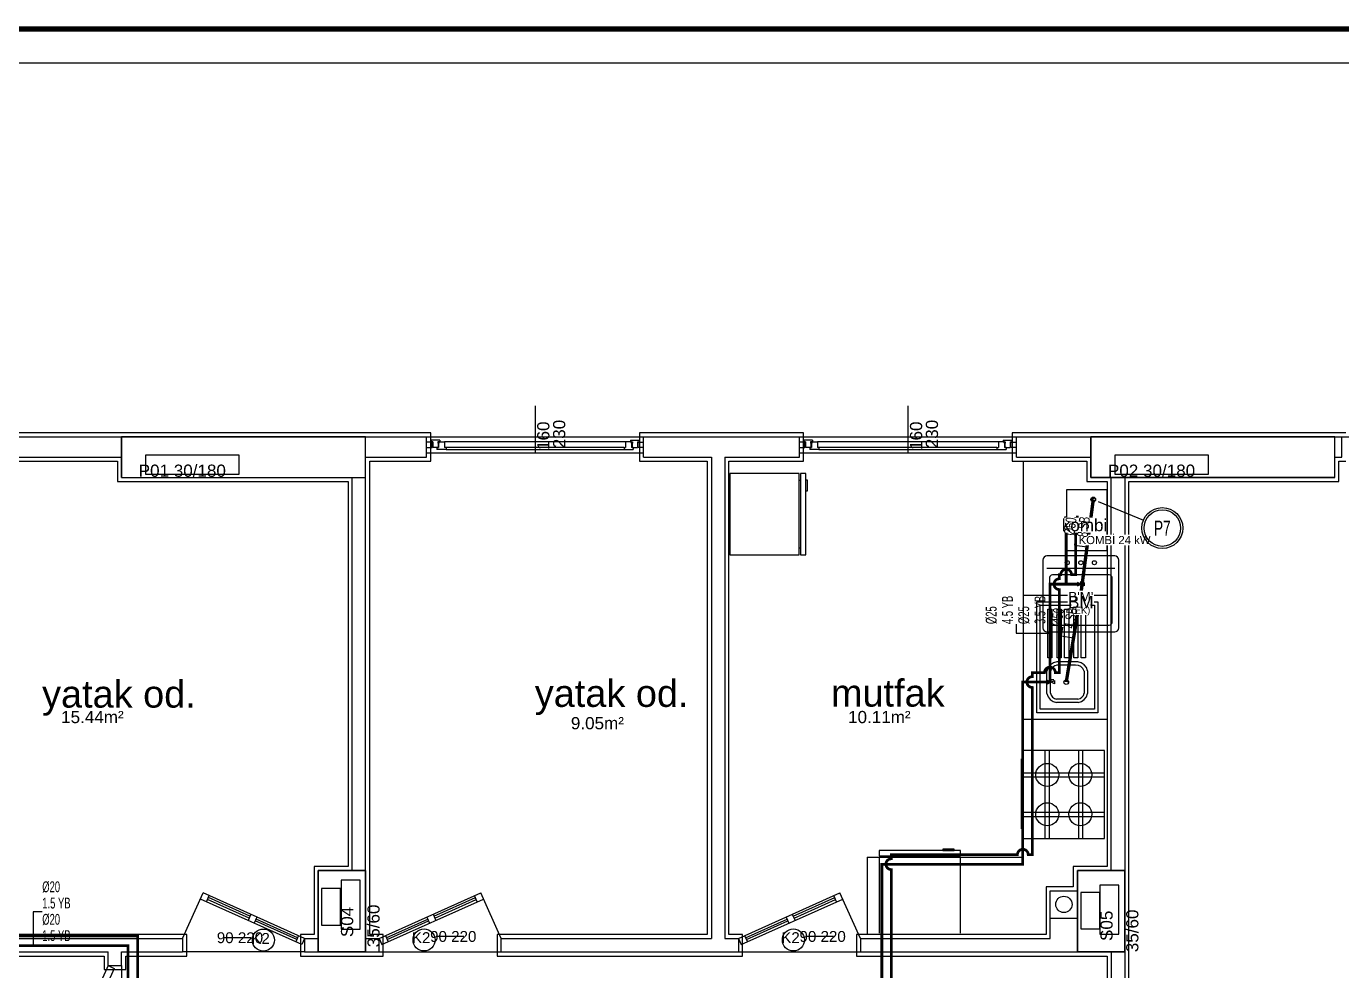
# Model space of a CAD drawing. Header units: centimetres. Extents: x -3962 to 30527, y -2 to 2802.
# Drawn here: x 8110 to 9080, y 2105 to 2802 of the extents above; entities that cross this region are included whole.
import ezdxf
from ezdxf.enums import TextEntityAlignment as Align

# ---------------------------------------------------------------- set-up
doc = ezdxf.new("R2010")
doc.units = ezdxf.units.CM
for name, pattern in [('BASMA HATTI', [31, 25, -6]), ('DASHED', [18, 12, -6]), ('PISSU HATTI', [26, 20, -6])]:
    doc.linetypes.add(name, pattern=pattern)
for name, color, linetype in [('MTY-PISSU-CAP', 211, 'CONTINUOUS'), ('MTY-PISSU-KOLON', 211, 'DASHED'), ('MTY-TEMIZSU-CAP', 101, 'CONTINUOUS'), ('MTY-VANA', 1, 'CONTINUOUS'), ('MTY-YUK-BIRIMI', 7, 'CONTINUOUS'), ('ROTAS-CIHAZ', 135, 'CONTINUOUS'), ('ROTAS-MIMARI', 8, 'CONTINUOUS'), ('ROTAS-MIMARI-KOLON', 8, 'CONTINUOUS'), ('ROTAS-MIMARI-YAZI', 8, 'CONTINUOUS'), ('ROTAS-PAFTA', 7, 'CONTINUOUS'), ('ROTAS-PISSU-BORU-TAVANDAN', 6, 'PISSU HATTI'), ('ROTAS-PISSU-KOLONNO', 211, 'CONTINUOUS'), ('ROTAS-SICAKSU-BORU', 1, 'BASMA HATTI'), ('ROTAS-SOGUKSU-BORU', 5, 'CONTINUOUS'), ('ROTAS-TEFRIS', 15, 'CONTINUOUS')]:
    doc.layers.add(name, color=color, linetype=linetype)
doc.styles.add('ANOTATIVO', font='arial.ttf')
doc.styles.add('MTY_CAP', font='wturkce.SHX', dxfattribs={"width": 0.65, "height": 20})
doc.styles.add('MTYCAPLT', font='arial.ttf', dxfattribs={"width": 0.65, "height": 1})
doc.styles.add('ROTAS', font='arial.ttf')

# ---------------------------------------------------------------- blocks, each defined once
blk = doc.blocks.new('MTY-PIS SU CAP SB')
at = {"layer": 'MTY-PISSU-CAP'}
for p, q in [((0.83, 1.17), (0, 1.17)), ((0, 1.17), (0, 0))]:
    blk.add_line(p, q, dxfattribs=at)
at = {"layer": 'MTY-PISSU-CAP', "style": 'MTY_CAP', "width": 0.65}
blk.add_attdef('PSCP_001', (0.83, 1.29), '', height=1, dxfattribs=at)
at = {"layer": 'MTY-YUK-BIRIMI', "color": 211, "style": 'MTY_CAP', "width": 0.65}
blk.add_attdef('PS_001', (0.83, 0.07), '', height=1, dxfattribs=at)
blk = doc.blocks.new('MTY-PIS SU KOLON')
at = {"layer": 'MTY-PISSU-KOLON', "linetype": 'Continuous', "lineweight": -3}
blk.add_hatch(color=256, dxfattribs=at).paths.add_polyline_path([(-2.7, -0.1, 0.848135), (0, -0.1, -0.848135), (2.7, -0.1, 0.414214), (0, 2.6, 0.414214)])
blk.add_circle((0, 0), 3.5, dxfattribs=at)
blk = doc.blocks.new('MTY-KURESEL VANA')
at = {"layer": 'MTY-VANA'}
for p, q in [((0, 0), (0, 8)), ((0, 8), (8, 8))]:
    blk.add_line(p, q, dxfattribs=at)
blk.add_lwpolyline([(-10, 5), (-10, -5), (10, 5), (10, -5), (-10, 5)], dxfattribs=at)
at = {"layer": 'MTY-VANA', "style": 'MTYCAPLT', "width": 0.65}
blk.add_attdef('CAP', text='', height=10, dxfattribs=at).set_placement((-1.1, 0), align=Align.CENTER)
blk = doc.blocks.new('MTY-TEMIZ SU CAP MB')
at = {"layer": 'MTY-TEMIZSU-CAP'}
for p, q in [((0.83, 3.1), (0, 3.1)), ((0, 3.1), (0, 0))]:
    blk.add_line(p, q, dxfattribs=at)
at = {"layer": 'MTY-TEMIZSU-CAP', "style": 'MTY_CAP', "width": 0.65}
for tag, p in [('SOCP_001', (0.83, 4.92)), ('SCCP_001', (0.83, 1.92))]:
    blk.add_attdef(tag, p, '', height=1, dxfattribs=at)
at = {"layer": 'MTY-YUK-BIRIMI', "color": 101, "style": 'MTY_CAP', "width": 0.65}
for tag, p in [('SO_001', (0.83, 3.42)), ('SC_001', (0.83, 0.42))]:
    blk.add_attdef(tag, p, '', height=1, dxfattribs=at)
blk = doc.blocks.new('MTY-KOLON NO PIS SU')
at = {"color": 6, "linetype": 'Continuous', "ltscale": 100}
blk.add_circle((0, 0), 27.5, dxfattribs=at)
at = {"color": 7, "linetype": 'Continuous', "ltscale": 100}
blk.add_circle((0, 0), 24.5, dxfattribs=at)
at = {"style": 'ANOTATIVO', "width": 0.65}
blk.add_attdef('K', text='', height=20, dxfattribs=at).set_placement((0, 0), align=Align.MIDDLE_CENTER)

msp = doc.modelspace()

# ---------------------------------------------------------------- linework, layer by layer
at = {"layer": 'ROTAS-MIMARI'}
for p, q in [((8485.24, 2522.15), (8485.24, 2487.42)), ((8760.24, 2522.15), (8760.24, 2487.42)), ((8180.24, 2502.24), (8000.24, 2502.24)), ((8000.24, 2499.24), (8180.24, 2499.24)), ((8360.24, 2502.24), (8180.24, 2502.24)), ((8408.24, 2502.24), (8360.24, 2502.24)), ((8360.24, 2499.24), (8405.24, 2499.24)), ((8405.24, 2484.24), (8405.24, 2499.24)), ((8405.24, 2484.24), (8405.24, 2499.24)), ((8405.24, 2499.24), (8565.24, 2499.24)), ((8409.24, 2495.23), (8405.24, 2495.23)), ((8408.24, 2481.24), (8408.24, 2502.24)), ((8408.54, 2496.83), (8408.54, 2495.43)), ((8414.94, 2496.83), (8408.54, 2496.83)), ((8409.74, 2495.43), (8408.54, 2495.43)), ((8409.24, 2491.23), (8409.24, 2495.23)), ((8409.74, 2495.43), (8409.74, 2491.23)), ((8413.44, 2495.43), (8413.44, 2494.43)), ((8414.94, 2495.43), (8413.44, 2495.43)), ((8413.74, 2494.43), (8413.44, 2494.43)), ((8413.74, 2494.43), (8413.74, 2491.23)), ((8414.04, 2495.43), (8418.44, 2495.43)), ((8414.04, 2495.43), (8414.04, 2494.93)), ((8414.34, 2494.93), (8414.04, 2494.93)), ((8414.34, 2494.43), (8414.04, 2494.43)), ((8414.04, 2494.43), (8414.04, 2491.23)), ((8414.34, 2494.93), (8414.34, 2494.43)), ((8414.94, 2496.83), (8414.94, 2495.43)), ((8552.04, 2495.43), (8418.44, 2495.43)), ((8418.44, 2495.43), (8418.44, 2491.23)), ((8556.44, 2495.43), (8552.04, 2495.43)), ((8552.04, 2495.43), (8552.04, 2491.23)), ((8555.54, 2496.83), (8555.54, 2495.43)), ((8555.54, 2496.83), (8561.94, 2496.83)), ((8555.54, 2495.43), (8557.04, 2495.43)), ((8556.14, 2494.93), (8556.44, 2494.93)), ((8556.14, 2494.93), (8556.14, 2494.43)), ((8556.14, 2494.43), (8556.44, 2494.43)), ((8556.44, 2495.43), (8556.44, 2494.93)), ((8556.44, 2494.43), (8556.44, 2491.23)), ((8556.74, 2494.43), (8556.74, 2491.23)), ((8556.74, 2494.43), (8557.04, 2494.43)), ((8557.04, 2495.43), (8557.04, 2494.43)), ((8560.74, 2495.43), (8560.74, 2491.23)), ((8560.74, 2495.43), (8561.94, 2495.43)), ((8561.24, 2495.23), (8565.24, 2495.23)), ((8561.24, 2491.23), (8561.24, 2495.23)), ((8561.94, 2496.83), (8561.94, 2495.43)), ((8683.24, 2502.24), (8562.24, 2502.24)), ((8562.24, 2502.24), (8562.24, 2481.24)), ((8565.24, 2499.24), (8680.24, 2499.24)), ((8565.24, 2484.24), (8565.24, 2499.24)), ((8680.24, 2484.24), (8680.24, 2499.24)), ((8680.24, 2484.24), (8680.24, 2499.24)), ((8680.24, 2499.24), (8840.24, 2499.24)), ((8684.24, 2495.23), (8680.24, 2495.23)), ((8683.24, 2481.24), (8683.24, 2502.24)), ((8683.54, 2496.83), (8683.54, 2495.43)), ((8689.94, 2496.83), (8683.54, 2496.83)), ((8684.74, 2495.43), (8683.54, 2495.43)), ((8684.24, 2491.23), (8684.24, 2495.23)), ((8684.74, 2495.43), (8684.74, 2491.23)), ((8688.44, 2495.43), (8688.44, 2494.43)), ((8689.94, 2495.43), (8688.44, 2495.43)), ((8688.74, 2494.43), (8688.44, 2494.43)), ((8688.74, 2494.43), (8688.74, 2491.23)), ((8689.04, 2495.43), (8693.44, 2495.43)), ((8689.04, 2495.43), (8689.04, 2494.93)), ((8689.34, 2494.93), (8689.04, 2494.93)), ((8689.34, 2494.43), (8689.04, 2494.43)), ((8689.04, 2494.43), (8689.04, 2491.23)), ((8689.34, 2494.93), (8689.34, 2494.43)), ((8689.94, 2496.83), (8689.94, 2495.43)), ((8827.04, 2495.43), (8693.44, 2495.43)), ((8693.44, 2495.43), (8693.44, 2491.23)), ((8831.44, 2495.43), (8827.04, 2495.43)), ((8827.04, 2495.43), (8827.04, 2491.23)), ((8830.54, 2496.83), (8830.54, 2495.43)), ((8830.54, 2496.83), (8836.94, 2496.83)), ((8830.54, 2495.43), (8832.04, 2495.43)), ((8831.14, 2494.93), (8831.44, 2494.93)), ((8831.14, 2494.93), (8831.14, 2494.43)), ((8831.14, 2494.43), (8831.44, 2494.43)), ((8831.44, 2495.43), (8831.44, 2494.93)), ((8831.44, 2494.43), (8831.44, 2491.23)), ((8831.74, 2494.43), (8831.74, 2491.23)), ((8831.74, 2494.43), (8832.04, 2494.43)), ((8832.04, 2495.43), (8832.04, 2494.43)), ((8835.74, 2495.43), (8835.74, 2491.23)), ((8835.74, 2495.43), (8836.94, 2495.43)), ((8836.24, 2495.23), (8840.24, 2495.23)), ((8836.24, 2491.23), (8836.24, 2495.23)), ((8836.94, 2496.83), (8836.94, 2495.43)), ((8895.24, 2502.24), (8837.24, 2502.24)), ((8837.24, 2502.24), (8837.24, 2481.24)), ((8840.24, 2499.24), (8895.24, 2499.24)), ((8840.24, 2484.24), (8840.24, 2499.24)), ((8840.24, 2484.24), (8840.24, 2499.24)), ((9075.24, 2502.24), (8895.24, 2502.24)), ((9083.24, 2502.24), (9075.24, 2502.24)), ((9075.24, 2499.24), (9080.24, 2499.24)), ((9080.24, 2484.24), (9080.24, 2499.24)), ((9080.24, 2499.24), (9240.24, 2499.24)), ((8000.24, 2484.24), (8180.24, 2484.24)), ((8360.24, 2484.24), (8405.24, 2484.24)), ((8405.24, 2491.23), (8409.24, 2491.23)), ((8405.24, 2487.42), (8565.24, 2487.42)), ((8413.74, 2491.23), (8409.74, 2491.23)), ((8412.84, 2491.23), (8414.04, 2491.23)), ((8412.84, 2491.23), (8412.84, 2489.83)), ((8419.64, 2489.83), (8412.84, 2489.83)), ((8419.64, 2491.23), (8418.44, 2491.23)), ((8550.84, 2491.23), (8419.64, 2491.23)), ((8419.64, 2491.23), (8419.64, 2489.83)), ((8419.64, 2489.83), (8550.84, 2489.83)), ((8550.84, 2491.23), (8550.84, 2489.83)), ((8550.84, 2491.23), (8552.04, 2491.23)), ((8550.84, 2489.83), (8557.64, 2489.83)), ((8557.64, 2491.23), (8556.44, 2491.23)), ((8556.74, 2491.23), (8560.74, 2491.23)), ((8557.64, 2491.23), (8557.64, 2489.83)), ((8565.24, 2491.23), (8561.24, 2491.23)), ((8565.24, 2484.24), (8615.24, 2484.24)), ((8615.24, 2484.24), (8615.24, 2129.24)), ((8625.24, 2484.24), (8625.24, 2129.24)), ((8625.24, 2484.24), (8680.24, 2484.24)), ((8680.24, 2491.23), (8684.24, 2491.23)), ((8680.24, 2487.42), (8840.24, 2487.42)), ((8688.74, 2491.23), (8684.74, 2491.23)), ((8687.84, 2491.23), (8689.04, 2491.23)), ((8687.84, 2491.23), (8687.84, 2489.83)), ((8694.64, 2489.83), (8687.84, 2489.83)), ((8694.64, 2491.23), (8693.44, 2491.23)), ((8825.84, 2491.23), (8694.64, 2491.23)), ((8694.64, 2491.23), (8694.64, 2489.83)), ((8694.64, 2489.83), (8825.84, 2489.83)), ((8825.84, 2491.23), (8825.84, 2489.83)), ((8825.84, 2491.23), (8827.04, 2491.23)), ((8825.84, 2489.83), (8832.64, 2489.83)), ((8832.64, 2491.23), (8831.44, 2491.23)), ((8831.74, 2491.23), (8835.74, 2491.23)), ((8832.64, 2491.23), (8832.64, 2489.83)), ((8840.24, 2491.23), (8836.24, 2491.23)), ((8840.24, 2484.24), (8895.24, 2484.24)), ((9075.24, 2484.24), (9080.24, 2484.24)), ((8003.24, 2481.24), (8177.24, 2481.24)), ((8177.24, 2481.24), (8177.24, 2466.24)), ((8363.24, 2481.24), (8408.24, 2481.24)), ((8363.24, 2466.24), (8363.24, 2481.24)), ((8562.24, 2481.24), (8612.24, 2481.24)), ((8612.24, 2481.24), (8612.24, 2132.24)), ((8628.24, 2132.24), (8628.24, 2481.24)), ((8628.24, 2481.24), (8683.24, 2481.24)), ((8837.24, 2481.24), (8892.24, 2481.24)), ((8845.24, 2481.24), (8845.24, 2189.24)), ((8892.24, 2481.24), (8892.24, 2466.24)), ((9078.24, 2481.24), (9083.24, 2481.24)), ((9078.24, 2466.24), (9078.24, 2481.24)), ((8177.24, 2466.24), (8347.24, 2466.24)), ((8347.24, 2466.24), (8347.24, 2182.24)), ((8350.24, 2179.24), (8350.24, 2469.24)), ((8360.24, 2179.24), (8360.24, 2469.24)), ((8363.24, 2177.24), (8363.24, 2466.24)), ((8680.05, 2472.23), (8628.9, 2472.23)), ((8628.9, 2472.23), (8628.9, 2412.23)), ((8680.05, 2412.23), (8680.05, 2472.23)), ((8680.05, 2467.23), (8681.04, 2467.23)), ((8681.04, 2472.23), (8681.03, 2412.23)), ((8684.88, 2472.23), (8681.04, 2472.23)), ((8684.88, 2412.23), (8684.88, 2472.23)), ((8684.88, 2467.46), (8685.97, 2467.46)), ((8684.88, 2459.15), (8684.88, 2467.46)), ((8685.97, 2467.46), (8685.97, 2459.15)), ((8892.24, 2466.24), (8897.24, 2466.24)), ((8897.24, 2466.24), (8907.24, 2466.24)), ((8910.24, 2469.24), (8900.24, 2469.24)), ((8907.24, 2466.24), (8907.24, 2182.24)), ((8910.24, 2179.24), (8910.24, 2469.24)), ((8920.24, 2469.24), (8920.24, 2179.24)), ((8923.24, 2179.24), (8923.24, 2466.24)), ((8923.24, 2466.24), (9078.24, 2466.24)), ((8685.97, 2459.15), (8684.88, 2459.15)), ((8877.24, 2460.15), (8877.24, 2415.15)), ((8907.24, 2460.15), (8877.24, 2460.15)), ((8907.24, 2415.15), (8907.24, 2460.15)), ((8875.95, 2435.16), (8875.95, 2440.15)), ((8875.95, 2440.15), (8877.24, 2440.15)), ((8877.24, 2435.16), (8875.95, 2435.16)), ((8680.05, 2417.23), (8681.03, 2417.23)), ((8628.9, 2412.23), (8680.05, 2412.23)), ((8681.03, 2412.23), (8684.88, 2412.23)), ((8907.24, 2415.15), (8877.24, 2415.15)), ((8845.24, 2382.54), (8907.24, 2382.54)), ((8855.32, 2295.73), (8855.32, 2377.54)), ((8855.32, 2377.54), (8900.32, 2377.54)), ((8900.32, 2377.54), (8900.32, 2295.73)), ((8857.82, 2298.23), (8857.82, 2375.04)), ((8857.82, 2375.04), (8897.82, 2375.04)), ((8863.53, 2336.15), (8863.53, 2372.18)), ((8863.53, 2372.18), (8866.53, 2372.18)), ((8866.53, 2372.18), (8866.53, 2336.15)), ((8870.28, 2336.15), (8870.28, 2372.18)), ((8870.28, 2372.18), (8873.28, 2372.18)), ((8873.28, 2372.18), (8873.28, 2336.15)), ((8875.84, 2336.15), (8875.84, 2372.18)), ((8875.84, 2372.18), (8878.84, 2372.18)), ((8878.84, 2372.18), (8878.84, 2336.15)), ((8882.58, 2336.15), (8882.58, 2372.18)), ((8882.58, 2372.18), (8885.58, 2372.18)), ((8885.58, 2372.18), (8885.58, 2336.15)), ((8888.15, 2336.15), (8888.15, 2372.18)), ((8888.15, 2372.18), (8891.15, 2372.18)), ((8891.15, 2372.18), (8891.15, 2336.15)), ((8897.82, 2375.04), (8897.82, 2298.23)), ((8866.53, 2336.15), (8863.53, 2336.15)), ((8885.55, 2333.22), (8870.13, 2333.22)), ((8883.83, 2330.72), (8870.13, 2330.72)), ((8873.28, 2336.15), (8870.28, 2336.15)), ((8878.84, 2336.15), (8875.84, 2336.15)), ((8885.58, 2336.15), (8882.58, 2336.15)), ((8891.15, 2336.15), (8888.15, 2336.15)), ((8862.82, 2310.02), (8862.82, 2326.39)), ((8865.32, 2310.26), (8865.32, 2326.15)), ((8890.32, 2326.33), (8890.32, 2310.07)), ((8892.82, 2326.62), (8892.82, 2309.79)), ((8885.92, 2303.23), (8869.77, 2303.23)), ((8885.7, 2305.73), (8869.98, 2305.73)), ((8907.24, 2290.73), (8845.24, 2290.73)), ((8900.32, 2295.73), (8855.32, 2295.73)), ((8897.82, 2298.23), (8857.82, 2298.23)), ((8843.95, 2220), (8843.96, 2261.76)), ((8843.96, 2261.76), (8845.25, 2261.76)), ((8845.24, 2202.86), (8845.25, 2267.86)), ((8905.25, 2267.86), (8845.25, 2267.86)), ((8861.34, 2267.86), (8861.33, 2202.86)), ((8864.34, 2267.86), (8864.33, 2202.86)), ((8886.15, 2267.86), (8886.15, 2202.86)), ((8889.15, 2267.86), (8889.15, 2202.86)), ((8905.24, 2202.86), (8905.25, 2267.86)), ((8845.24, 2251.43), (8905.24, 2251.44)), ((8845.24, 2248.43), (8905.24, 2248.44)), ((8845.24, 2222.29), (8905.24, 2222.28)), ((8843.95, 2210), (8843.95, 2220)), ((8845.24, 2219.29), (8905.24, 2219.28)), ((8845.24, 2210), (8843.95, 2210)), ((8845.24, 2202.86), (8905.24, 2202.86)), ((8799.06, 2194.06), (8739.06, 2194.07)), ((8739.06, 2194.07), (8739.06, 2190.22)), ((8794.29, 2195.15), (8785.98, 2195.15)), ((8785.98, 2195.15), (8785.98, 2194.07)), ((8785.98, 2194.07), (8794.29, 2194.07)), ((8794.29, 2194.07), (8794.29, 2195.15)), ((8799.06, 2190.21), (8799.06, 2194.06)), ((8730.24, 2189.24), (8845.24, 2189.24)), ((8730.24, 2189.24), (8730.24, 2132.24)), ((8739.06, 2189.24), (8739.05, 2133.08)), ((8739.06, 2190.22), (8799.06, 2190.21)), ((8799.05, 2189.23), (8739.06, 2189.24)), ((8744.06, 2189.24), (8744.06, 2190.22)), ((8794.06, 2189.23), (8794.06, 2190.21)), ((8799.05, 2133.08), (8799.05, 2189.23)), ((8322.24, 2182.24), (8322.24, 2132.24)), ((8347.24, 2182.24), (8322.24, 2182.24)), ((8363.24, 2132.24), (8363.24, 2177.24)), ((8907.24, 2182.24), (8882.24, 2182.24)), ((8882.24, 2182.24), (8882.24, 2167.24)), ((8923.24, 2119.24), (8923.24, 2179.24)), ((8882.24, 2167.24), (8862.24, 2167.24)), ((8862.24, 2167.24), (8862.24, 2164.24)), ((8862.24, 2164.24), (8862.24, 2132.24)), ((8865.24, 2129.24), (8865.24, 2164.24)), ((8865.24, 2164.24), (8885.24, 2164.24)), ((8865.24, 2164.24), (8885.24, 2164.24)), ((8865.24, 2164.24), (8885.24, 2164.24)), ((8865.24, 2164.24), (8885.24, 2164.24)), ((8865.24, 2164.24), (8885.24, 2164.24)), ((8225.24, 2129.24), (8240.36, 2162.88)), ((8313.19, 2124.68), (8238.31, 2158.32)), ((8315.24, 2129.24), (8240.36, 2162.88)), ((8242.87, 2156.27), (8244.92, 2160.83)), ((8274.21, 2144.16), (8243.61, 2157.91)), ((8274.85, 2145.6), (8244.25, 2159.35)), ((8370.24, 2129.24), (8445.12, 2162.88)), ((8372.29, 2124.68), (8447.17, 2158.32)), ((8410.63, 2145.6), (8441.23, 2159.35)), ((8411.28, 2144.16), (8441.88, 2157.91)), ((8442.61, 2156.27), (8440.56, 2160.83)), ((8460.24, 2129.24), (8445.12, 2162.88)), ((8635.24, 2129.24), (8710.12, 2162.88)), ((8637.29, 2124.68), (8712.17, 2158.32)), ((8675.63, 2145.6), (8706.23, 2159.35)), ((8676.28, 2144.16), (8706.88, 2157.91)), ((8707.61, 2156.27), (8705.56, 2160.83)), ((8725.24, 2129.24), (8710.12, 2162.88)), ((8275.52, 2147.08), (8273.47, 2142.52)), ((8280.08, 2145.03), (8278.03, 2140.47)), ((8405.4, 2145.03), (8407.45, 2140.47)), ((8409.96, 2147.08), (8412.01, 2142.52)), ((8670.4, 2145.03), (8672.45, 2140.47)), ((8674.96, 2147.08), (8677.01, 2142.52)), ((8309.37, 2128.36), (8278.77, 2142.11)), ((8310.01, 2129.8), (8279.41, 2143.55)), ((8375.47, 2129.8), (8406.07, 2143.55)), ((8376.12, 2128.36), (8406.72, 2142.11)), ((8640.47, 2129.8), (8671.07, 2143.55)), ((8641.12, 2128.36), (8671.72, 2142.11)), ((8865.24, 2144.24), (8885.24, 2144.24)), ((8228.24, 2132.24), (8042.43, 2132.24)), ((8045.43, 2129.24), (8225.24, 2129.24)), ((8225.24, 2129.24), (8225.24, 2119.24)), ((8228.24, 2116.24), (8228.24, 2132.24)), ((8256.11, 2129.92), (8275.43, 2129.92)), ((8310.68, 2131.29), (8308.63, 2126.72)), ((8322.24, 2132.24), (8312.24, 2132.24)), ((8312.24, 2132.24), (8312.24, 2116.24)), ((8315.24, 2129.24), (8313.19, 2124.68)), ((8315.24, 2129.24), (8325.24, 2129.24)), ((8315.24, 2129.24), (8315.24, 2119.24)), ((8360.24, 2129.24), (8370.24, 2129.24)), ((8373.24, 2132.24), (8363.24, 2132.24)), ((8370.24, 2119.24), (8370.24, 2129.24)), ((8370.24, 2129.24), (8372.29, 2124.68)), ((8373.24, 2116.24), (8373.24, 2132.24)), ((8374.8, 2131.29), (8376.85, 2126.72)), ((8413.45, 2130.85), (8432.77, 2130.85)), ((8612.24, 2132.24), (8457.24, 2132.24)), ((8457.24, 2132.24), (8457.24, 2116.24)), ((8460.24, 2129.24), (8615.24, 2129.24)), ((8460.24, 2119.24), (8460.24, 2129.24)), ((8625.24, 2129.24), (8635.24, 2129.24)), ((8638.24, 2132.24), (8628.24, 2132.24)), ((8635.24, 2129.24), (8635.24, 2119.24)), ((8635.24, 2129.24), (8637.29, 2124.68)), ((8638.24, 2116.24), (8638.24, 2132.24)), ((8639.8, 2131.29), (8641.85, 2126.72)), ((8685.93, 2130.85), (8705.25, 2130.85)), ((8862.24, 2132.24), (8722.24, 2132.24)), ((8722.24, 2132.24), (8722.24, 2116.24)), ((8725.24, 2129.24), (8865.24, 2129.24)), ((8725.24, 2129.24), (8725.24, 2119.24)), ((8060.43, 2119.24), (8170.24, 2119.24)), ((8063.43, 2116.24), (8167.24, 2116.24)), ((8167.24, 2116.24), (8167.24, 2106.24)), ((8170.24, 2109.24), (8170.24, 2119.24)), ((8180.24, 2109.24), (8180.24, 2119.24)), ((8180.24, 2119.24), (8225.24, 2119.24)), ((8183.24, 2106.24), (8183.24, 2116.24)), ((8183.24, 2116.24), (8228.24, 2116.24)), ((8315.24, 2119.24), (8225.24, 2119.24)), ((8312.24, 2116.24), (8373.24, 2116.24)), ((8315.24, 2119.24), (8325.24, 2119.24)), ((8360.24, 2119.24), (8370.24, 2119.24)), ((8370.24, 2119.24), (8460.24, 2119.24)), ((8457.24, 2116.24), (8638.24, 2116.24)), ((8460.24, 2119.24), (8635.24, 2119.24)), ((8635.24, 2119.24), (8725.24, 2119.24)), ((8722.24, 2116.24), (8882.24, 2116.24)), ((8725.24, 2119.24), (8885.24, 2119.24)), ((8882.24, 2116.24), (8907.24, 2116.24)), ((8907.24, 2116.24), (8907.24, 2086.24)), ((8910.24, 2119.24), (8910.24, 2089.24)), ((8920.24, 2119.24), (8920.24, 2089.24)), ((8923.24, 2086.24), (8923.24, 2119.24)), ((8170.24, 2109.24), (8136.59, 2034.35)), ((8174.8, 2107.19), (8141.16, 2032.31)), ((8167.24, 2106.24), (8183.24, 2106.24)), ((8170.24, 2109.24), (8180.24, 2109.24)), ((8170.24, 2109.24), (8174.8, 2107.19)), ((8180.24, 2109.24), (8180.24, 2019.24))]:
    msp.add_line(p, q, dxfattribs=at)
for points in [[(8180.24, 2469.24), (8180.24, 2499.24)], [(8180.24, 2499.24), (8360.24, 2499.24)], [(8360.24, 2469.24), (8360.24, 2499.24)], [(9075.24, 2469.24), (8895.24, 2469.24), (8895.24, 2499.24)], [(8895.24, 2499.24), (9075.24, 2499.24)], [(9075.24, 2469.24), (9075.24, 2499.24)], [(8180.24, 2469.24), (8360.24, 2469.24)], [(8870.13, 2333.22), (8867.53, 2332.49), (8865.34, 2331.02), (8863.72, 2328.94), (8862.82, 2326.39)], [(8870.41, 2330.74), (8868.63, 2330.25), (8867.12, 2329.26), (8865.99, 2327.86), (8865.32, 2326.15)], [(8890.32, 2326.33), (8889.41, 2328.3), (8887.91, 2329.77), (8885.99, 2330.61), (8883.83, 2330.72)], [(8892.82, 2326.62), (8891.88, 2329.09), (8890.26, 2331.1), (8888.1, 2332.52), (8885.55, 2333.22)], [(8862.82, 2310.02), (8863.68, 2307.55), (8865.21, 2305.52), (8867.28, 2304.03), (8869.77, 2303.23)], [(8865.32, 2310.26), (8865.93, 2308.64), (8866.97, 2307.3), (8868.34, 2306.3), (8869.98, 2305.73)], [(8885.7, 2305.73), (8887.3, 2306.28), (8888.65, 2307.23), (8889.68, 2308.52), (8890.32, 2310.07)], [(8885.92, 2303.23), (8888.35, 2304.01), (8890.39, 2305.44), (8891.92, 2307.4), (8892.82, 2309.79)], [(8325.24, 2119.24), (8325.24, 2179.24)], [(8325.24, 2179.24), (8360.24, 2179.24)], [(8360.24, 2179.24), (8360.24, 2119.24)], [(8885.24, 2119.24), (8885.24, 2179.24)], [(8885.24, 2179.24), (8920.24, 2179.24)], [(8920.24, 2179.24), (8920.24, 2119.24)], [(8360.24, 2119.24), (8325.24, 2119.24)], [(8920.24, 2119.24), (8885.24, 2119.24)]]:
    msp.add_lwpolyline(points, dxfattribs=at)
for centre, radius in [((8877.05, 2318.34), 1.68), ((8863.02, 2249.86), 8.48), ((8887.47, 2249.86), 8.48), ((8863.02, 2220.86), 8.48), ((8887.47, 2220.86), 8.48), ((8875.3, 2154.35), 6.03), ((8284.84, 2128.06), 8.14), ((8403.31, 2128.16), 8.14), ((8675.79, 2128.16), 8.14)]:
    msp.add_circle(centre, radius, dxfattribs=at)
at = {"layer": 'ROTAS-MIMARI-KOLON'}
for points in [[(8360.24, 2499.24), (8180.24, 2499.24), (8180.24, 2469.24), (8360.24, 2469.24), (8360.24, 2499.24)], [(9075.24, 2499.24), (8895.24, 2499.24), (8895.24, 2469.24), (9075.24, 2469.24), (9075.24, 2499.24)], [(8197.91, 2471.75), (8266.89, 2471.75), (8266.89, 2485.72), (8197.91, 2485.72), (8197.91, 2471.75)], [(8912.91, 2471.75), (8981.89, 2471.75), (8981.89, 2485.72), (8912.91, 2485.72), (8912.91, 2471.75)], [(8360.24, 2179.24), (8325.24, 2179.24), (8325.24, 2119.24), (8360.24, 2119.24), (8360.24, 2179.24)], [(8920.24, 2179.24), (8885.24, 2179.24), (8885.24, 2119.24), (8920.24, 2119.24), (8920.24, 2179.24)], [(8341.6, 2139.08), (8341.6, 2166.11), (8327.64, 2166.11), (8327.64, 2139.08), (8341.6, 2139.08)], [(8356.15, 2136.16), (8356.15, 2172.28), (8342.18, 2172.28), (8342.18, 2136.16), (8356.15, 2136.16)], [(8915.88, 2132.49), (8915.88, 2168.61), (8901.91, 2168.61), (8901.91, 2132.49), (8915.88, 2132.49)], [(8901.82, 2136.21), (8901.82, 2163.23), (8887.86, 2163.23), (8887.86, 2136.21), (8901.82, 2136.21)]]:
    msp.add_lwpolyline(points, dxfattribs=at)
at = {"layer": 'ROTAS-PAFTA'}
for points, const_width in [([(7500, 0), (10000, 0), (10000, 2800), (7500, 2800)], 4), ([(7525, 25), (9975, 25), (9975, 2775), (7525, 2775)], 1)]:
    msp.add_lwpolyline(points, close=True, dxfattribs=dict(at, const_width=const_width))
at = {"layer": 'ROTAS-PISSU-BORU-TAVANDAN', "const_width": 2.5}
for points in [[(8887.82, 2383.34), (8897, 2453)], [(8877.05, 2318.34), (8887.82, 2383.34)]]:
    msp.add_lwpolyline(points, dxfattribs=at)
at = {"layer": 'ROTAS-PISSU-KOLONNO'}
msp.add_line((8900.7, 2451.47), (8933.96, 2437.69), dxfattribs=at)
at = {"layer": 'ROTAS-SICAKSU-BORU', "const_width": 2}
for points in [[(8872, 2325.34), (8872, 2386.54), (8870.96, 2386.68), (8870, 2387.08), (8869.17, 2387.72), (8868.54, 2388.54), (8868.14, 2389.51), (8868, 2390.54), (8868.14, 2391.58), (8868.54, 2392.54), (8869.17, 2393.37), (8870, 2394.01), (8870.96, 2394.41), (8872, 2394.54), (8872, 2397.54), (8873, 2397.54), (8873.14, 2398.58), (8873.53, 2399.54), (8874.17, 2400.37), (8875, 2401.01), (8875.96, 2401.41), (8877, 2401.54), (8878.03, 2401.41), (8879, 2401.01), (8879.83, 2400.37), (8880.46, 2399.54), (8880.86, 2398.58), (8881, 2397.54), (8884, 2397.54), (8884, 2439), (8885.17, 2439), (8885.17, 2441.1)], [(8748, 1955), (8748, 2180), (8746.96, 2180.14), (8746, 2180.54), (8745.17, 2181.17), (8744.54, 2182), (8744.14, 2182.96), (8744, 2184), (8744.14, 2185.04), (8744.54, 2186), (8745.17, 2186.83), (8746, 2187.46), (8746.96, 2187.86), (8748, 2188), (8748, 2191), (8841, 2191), (8841.14, 2192.04), (8841.54, 2193), (8842.17, 2193.83), (8843, 2194.46), (8843.96, 2194.86), (8845, 2195), (8846.04, 2194.86), (8847, 2194.46), (8847.83, 2193.83), (8848.46, 2193), (8848.86, 2192.04), (8849, 2191), (8852, 2191), (8852, 2314.34), (8850.96, 2314.48), (8850, 2314.88), (8849.17, 2315.51), (8848.54, 2316.34), (8848.14, 2317.3), (8848, 2318.34), (8848.14, 2319.38), (8848.54, 2320.34), (8849.17, 2321.17), (8850, 2321.8), (8850.96, 2322.2), (8852, 2322.34), (8852, 2325.34), (8861, 2325.34), (8861.13, 2326.38), (8861.53, 2327.34), (8862.17, 2328.17), (8863, 2328.81), (8863.96, 2329.21), (8865, 2329.34), (8866.03, 2329.21), (8867, 2328.81), (8867.82, 2328.17), (8868.46, 2327.34), (8868.86, 2326.38), (8869, 2325.34), (8872, 2325.34)], [(8872, 2325.34), (8872.82, 2325.34)], [(8052, 2131), (8192, 2131), (8192, 1991), (8328, 1991)]]:
    msp.add_lwpolyline(points, dxfattribs=at)
at = {"layer": 'ROTAS-SOGUKSU-BORU', "const_width": 2}
for points in [[(8877, 2390.54), (8877, 2432), (8878.17, 2432), (8878.17, 2434.1)], [(8865, 2318.34), (8865, 2390.54), (8877, 2390.54)], [(8877, 2390.54), (8887.82, 2390.54)], [(8741, 1948), (8741, 2184), (8845, 2184), (8845, 2318.34), (8865, 2318.34)], [(8865, 2318.34), (8865.82, 2318.34)], [(7926.24, 2018.19), (7926.24, 2036), (8017, 2036), (8017, 2034.24), (8019.74, 2034.24), (8021, 2034.24), (8045, 2034.24), (8045, 2124), (8185, 2124), (8185, 1984), (8321, 1984)]]:
    msp.add_lwpolyline(points, dxfattribs=at)
at = {"layer": 'ROTAS-TEFRIS'}
msp.add_line((8862.82, 2402.34), (8912.82, 2402.34), dxfattribs=at)
for points in [[(8912.82, 2355.34), (8913.97, 2355.57), (8914.94, 2356.22), (8915.59, 2357.2), (8915.82, 2358.34), (8915.82, 2408.34), (8915.59, 2409.49), (8914.94, 2410.47), (8913.97, 2411.12), (8912.82, 2411.34), (8862.82, 2411.34), (8861.67, 2411.12), (8860.7, 2410.47), (8860.05, 2409.49), (8859.82, 2408.34), (8859.82, 2358.34), (8860.05, 2357.2), (8860.7, 2356.22), (8861.67, 2355.57), (8862.82, 2355.34)], [(8908.82, 2360.34), (8909.58, 2360.5), (8910.23, 2360.93), (8910.67, 2361.58), (8910.82, 2362.34), (8910.82, 2395.34), (8910.67, 2396.11), (8910.23, 2396.76), (8909.58, 2397.19), (8908.82, 2397.34), (8866.82, 2397.34), (8866.05, 2397.19), (8865.4, 2396.76), (8864.97, 2396.11), (8864.82, 2395.34), (8864.82, 2362.34), (8864.97, 2361.58), (8865.4, 2360.93), (8866.05, 2360.5), (8866.82, 2360.34)]]:
    msp.add_lwpolyline(points, close=True, dxfattribs=at)
for centre in [(8877.82, 2406.34), (8887.82, 2406.34), (8897.82, 2406.34)]:
    msp.add_circle(centre, 1.5, dxfattribs=at)

# ---------------------------------------------------------------- block references
for name, p, xscale, yscale in [('MTY-PIS SU KOLON', (8897, 2453), 0.5, 0.5), ('MTY-KURESEL VANA', (8865.82, 2318.34), 0.25, 0.25)]:
    msp.add_blockref(name, p, dxfattribs=dict(at, xscale=xscale, yscale=yscale))
ref = msp.add_blockref('MTY-TEMIZ SU CAP MB', (8865, 2354.44), dxfattribs=dict(at, xscale=8, yscale=8, rotation=90))
ref.add_attrib('SCCP_001', 'Ø25', (8849.67, 2361.11), dxfattribs={"height": 8, "rotation": 90, "style": 'MTY_CAP', "width": 0.65})
ref.add_attrib('SC_001', '3.5 YB', (8861.67, 2361.11), dxfattribs={"color": 101, "height": 8, "rotation": 90, "style": 'MTY_CAP', "width": 0.65})
ref.add_attrib('SO_001', '4.5 YB', (8837.67, 2361.11), dxfattribs={"color": 101, "height": 8, "rotation": 90, "style": 'MTY_CAP', "width": 0.65})
ref.add_attrib('SOCP_001', 'Ø25', (8825.67, 2361.11), dxfattribs={"height": 8, "rotation": 90, "style": 'MTY_CAP', "width": 0.65})
ref = msp.add_blockref('MTY-TEMIZ SU CAP MB', (8115, 2124), dxfattribs=dict(at, xscale=8, yscale=8))
ref.add_attrib('SCCP_001', 'Ø20', (8121.67, 2139.33), dxfattribs={"height": 8, "style": 'MTY_CAP', "width": 0.65})
ref.add_attrib('SC_001', '1.5 YB', (8121.67, 2127.33), dxfattribs={"color": 101, "height": 8, "style": 'MTY_CAP', "width": 0.65})
ref.add_attrib('SO_001', '1.5 YB', (8121.67, 2151.33), dxfattribs={"color": 101, "height": 8, "style": 'MTY_CAP', "width": 0.65})
ref.add_attrib('SOCP_001', 'Ø20', (8121.67, 2163.33), dxfattribs={"height": 8, "style": 'MTY_CAP', "width": 0.65})

# ---------------------------------------------------------------- texts
at = {"layer": 'ROTAS-MIMARI-YAZI', "style": 'ROTAS'}
for s, p in [('160', (8491.27, 2500.02)), ('230', (8502.96, 2501.28)), ('160', (8766.27, 2500.02)), ('230', (8777.96, 2501.28)), ('S04', (8346.54, 2141.41)), ('35/60', (8366.04, 2138.49)), ('S05', (8906.77, 2138.53)), ('35/60', (8925.76, 2134.82))]:
    msp.add_text(s, height=9, rotation=90, dxfattribs=at).set_placement(p, align=Align.MIDDLE_CENTER)
for s, height, p in [('P01 30/180', 9, (8224.99, 2474.24)), ('P02 30/180', 9, (8939.99, 2474.24)), ('yatak od.', 20, (8178.24, 2309.5)), ('yatak od.', 20, (8541.72, 2310.02)), ('mutfak', 20, (8745.4, 2310.24)), ('15.44m²', 9, (8158.67, 2292.54)), ('9.05m²', 9, (8531.2, 2288)), ('10.11m²', 9, (8739.17, 2292.53)), ('90 220', 8, (8424.86, 2130.71)), ('90 220', 8, (8697.34, 2130.71)), ('90 220', 8, (8267.52, 2129.77)), ('K2', 8, (8282.72, 2129.24)), ('K2', 8, (8401.18, 2129.85)), ('K2', 8, (8673.66, 2129.85))]:
    msp.add_text(s, height=height, dxfattribs=at).set_placement(p, align=Align.MIDDLE_CENTER)

# ---------------------------------------------------------------- next in the draw order: wipeouts: each hides what was drawn before it
for points in [[(8905.5, 2428.6), (8875.6, 2428.6), (8875.6, 2439.6), (8905.5, 2439.6)], [(8894.4, 2371.84), (8881.24, 2371.84), (8881.24, 2382.84), (8894.4, 2382.84)]]:
    msp.add_wipeout(points)

# ---------------------------------------------------------------- next in the draw order: wipeouts: each hides what was drawn before it
for points in [[(8928.09, 2419.1), (8885.17, 2419.1), (8885.17, 2427.1), (8928.09, 2427.1)], [(8897.5, 2376.84), (8878.14, 2376.84), (8878.14, 2385.84), (8897.5, 2385.84)]]:
    msp.add_wipeout(points)

# ---------------------------------------------------------------- next in the draw order: block references
at = {"layer": 'ROTAS-PISSU-KOLONNO'}
ref = msp.add_blockref('MTY-KOLON NO PIS SU', (8947.93, 2431.9), dxfattribs=dict(at, xscale=0.55, yscale=0.55))
ref.add_attrib('K', 'P7', dxfattribs={"height": 11, "style": 'ANOTATIVO', "width": 0.65}).set_placement((8947.93, 2431.9), align=Align.MIDDLE_CENTER)
at = {"layer": 'ROTAS-TEFRIS'}
ref = msp.add_blockref('MTY-PIS SU CAP SB', (8892.41, 2418.17), dxfattribs=dict(at, xscale=8, yscale=8, rotation=82.49110071115584))
ref.add_attrib('PSCP_001', 'Ø50', (8883.05, 2426.13), dxfattribs={"height": 8, "rotation": 82.4911, "style": 'MTY_CAP', "width": 0.65})
ref.add_attrib('PS_001', '8 SB', (8892.76, 2424.85), dxfattribs={"color": 211, "height": 8, "rotation": 82.4911, "style": 'MTY_CAP', "width": 0.65})
at = {"layer": 'ROTAS-TEFRIS', "xscale": 0.25, "yscale": 0.25}
msp.add_blockref('MTY-KURESEL VANA', (8887.82, 2390.54), dxfattribs=at)

# ---------------------------------------------------------------- next in the draw order: texts
at = {"layer": 'ROTAS-CIHAZ', "style": 'ROTAS'}
msp.add_text('KOMBİ 24 kW', height=6, dxfattribs=at).set_placement((8886.17, 2420.1))
at = {"layer": 'ROTAS-MIMARI-YAZI', "style": 'ROTAS'}
msp.add_text('kombi', height=9, dxfattribs=at).set_placement((8890.55, 2434.1), align=Align.MIDDLE_CENTER)

# ---------------------------------------------------------------- next in the draw order: wipeouts: each hides what was drawn before it
msp.add_wipeout([(8895.02, 2367.84), (8880.62, 2367.84), (8880.62, 2374.84), (8895.02, 2374.84)])

# ---------------------------------------------------------------- next in the draw order: block references
at = {"layer": 'ROTAS-TEFRIS'}
ref = msp.add_blockref('MTY-PIS SU CAP SB', (8882.43, 2350.84), dxfattribs=dict(at, xscale=8, yscale=8, rotation=80.59393148154345))
ref.add_attrib('PSCP_001', 'Ø50', (8873.35, 2359.11), dxfattribs={"height": 8, "rotation": 80.59393, "style": 'MTY_CAP', "width": 0.65})
ref.add_attrib('PS_001', '4 SB', (8883.01, 2357.51), dxfattribs={"color": 211, "height": 8, "rotation": 80.59393, "style": 'MTY_CAP', "width": 0.65})

# ---------------------------------------------------------------- next in the draw order: texts
at = {"layer": 'ROTAS-CIHAZ', "style": 'ROTAS'}
for s, height, p in [("B'M'", 7, (8887.82, 2381.34)), ('(EK)', 5, (8887.82, 2371.34))]:
    msp.add_text(s, height=height, dxfattribs=at).set_placement(p, align=Align.MIDDLE_CENTER)
at = {"layer": 'ROTAS-TEFRIS', "style": 'ROTAS'}
msp.add_text('BM', height=9, dxfattribs=at).set_placement((8887.82, 2377.34), align=Align.MIDDLE_CENTER)

doc.saveas('drawing.dxf')
